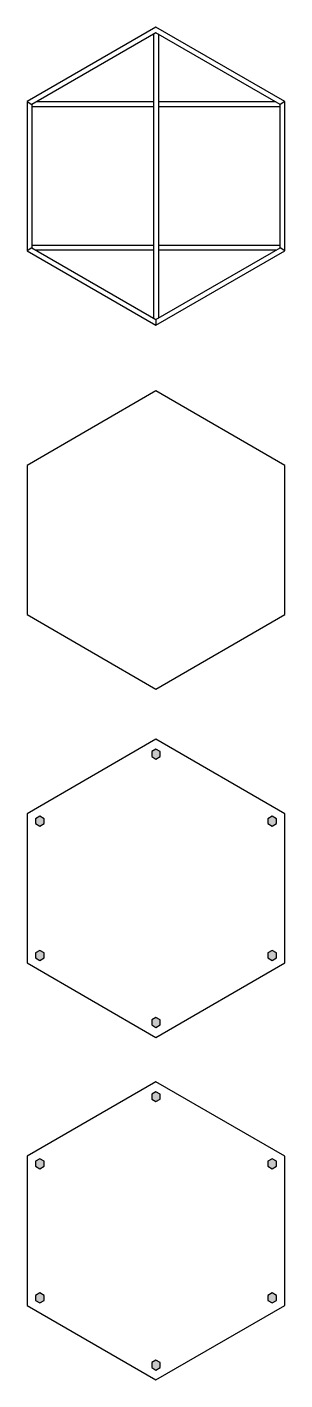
# Model space of a CAD drawing. Header units: metres. Extents: x -29066 to 24708, y -653 to 26568.
# Drawn here: x 19512 to 24708, y -653 to 26568 of the extents above.
import ezdxf

# ---------------------------------------------------------------- set-up
doc = ezdxf.new("R2010")
doc.units = ezdxf.units.M
doc.layers.add('PROVOLES TOIXON', color=120, linetype='Continuous')
doc.layers.add('YPOSTILOMATA', color=141, linetype='Continuous')

msp = doc.modelspace()

# ---------------------------------------------------------------- hatches: boundary and pattern name
at = {"layer": 'YPOSTILOMATA'}
h = msp.add_hatch(color=256, dxfattribs=at)
h.dxf.hatch_style = 1
h.paths.add_polyline_path([(24534.514, 10539.928), (24534.514, 10639.928), (24447.912, 10689.928), (24361.309, 10639.928), (24361.309, 10539.928), (24447.912, 10489.928)])
h.paths.add_polyline_path([(24447.912, 7789.929), (24534.515, 7839.929), (24534.515, 7939.929), (24447.912, 7989.929), (24361.31, 7939.929), (24361.31, 7839.929)])
h.paths.add_polyline_path([(22023.042, 6489.93), (22109.644, 6439.93), (22196.247, 6489.93), (22196.247, 6589.93), (22109.644, 6639.93), (22023.042, 6589.93)])
h.paths.add_polyline_path([(19771.377, 7789.928), (19857.979, 7839.928), (19857.979, 7939.928), (19771.377, 7989.928), (19684.774, 7939.928), (19684.774, 7839.928)])
h.paths.add_polyline_path([(19771.376, 10489.927), (19857.979, 10539.927), (19857.979, 10639.927), (19771.376, 10689.927), (19684.774, 10639.927), (19684.774, 10539.927)])
h.paths.add_polyline_path([(22196.247, 11889.927), (22196.247, 11989.927), (22109.644, 12039.927), (22023.042, 11989.927), (22023.042, 11889.927), (22109.644, 11839.927)])
h = msp.add_hatch(color=256, dxfattribs=at)
h.dxf.hatch_style = 1
h.paths.add_polyline_path([(24534.514, 3647.444), (24534.514, 3747.444), (24447.912, 3797.444), (24361.309, 3747.444), (24361.309, 3647.444), (24447.912, 3597.444)])
h.paths.add_polyline_path([(24447.912, 897.445), (24534.515, 947.445), (24534.515, 1047.445), (24447.912, 1097.445), (24361.31, 1047.445), (24361.31, 947.445)])
h.paths.add_polyline_path([(22023.042, -402.553), (22109.644, -452.553), (22196.247, -402.553), (22196.247, -302.553), (22109.644, -252.553), (22023.042, -302.553)])
h.paths.add_polyline_path([(19771.377, 897.444), (19857.979, 947.444), (19857.979, 1047.444), (19771.377, 1097.444), (19684.774, 1047.444), (19684.774, 947.444)])
h.paths.add_polyline_path([(19771.376, 3597.443), (19857.979, 3647.443), (19857.979, 3747.443), (19771.376, 3797.443), (19684.774, 3747.443), (19684.774, 3647.443)])
h.paths.add_polyline_path([(22196.247, 4997.444), (22196.247, 5097.444), (22109.644, 5147.444), (22023.042, 5097.444), (22023.042, 4997.444), (22109.644, 4947.444)])

# ---------------------------------------------------------------- linework, layer by layer
at = {"layer": 'PROVOLES TOIXON'}
for p, q in [((22059.644, 26423.336), (22059.644, 20712.011)), ((22159.644, 26423.336), (22159.644, 20712.011)), ((19511.569, 25067.673), (19611.569, 25009.938)), ((22059.644, 25059.938), (19698.172, 25059.938)), ((24521.117, 25059.938), (22159.644, 25059.938)), ((24707.719, 25067.673), (24607.719, 25009.938)), ((22059.644, 24959.938), (19611.569, 24959.938)), ((24607.719, 24959.938), (22159.644, 24959.938)), ((19611.569, 22125.408), (19511.569, 22067.673)), ((22059.644, 22175.408), (19611.569, 22175.408)), ((22059.644, 22075.408), (19698.172, 22075.408)), ((24607.719, 22175.408), (22159.644, 22175.408)), ((24521.117, 22075.408), (22159.644, 22075.408)), ((24707.719, 22067.673), (24607.719, 22125.408)), ((22109.644, 20683.143), (22109.644, 20567.673))]:
    msp.add_line(p, q, dxfattribs=at)
for points in [[(24707.719, 25067.673), (22109.644, 26567.673), (19511.569, 25067.673), (19511.569, 22067.673), (22109.644, 20567.673), (24707.719, 22067.673)], [(24607.719, 25009.938), (22109.644, 26452.203), (19611.569, 25009.938), (19611.569, 22125.408), (22109.644, 20683.143), (24607.719, 22125.408)], [(24707.719, 17746.158), (22109.644, 19246.158), (19511.569, 17746.158), (19511.569, 14746.158), (22109.644, 13246.158), (24707.719, 14746.158)], [(24707.719, 10739.928), (22109.644, 12239.928), (19511.569, 10739.928), (19511.569, 7739.928), (22109.644, 6239.928), (24707.719, 7739.928)], [(24707.719, 3847.444), (22109.644, 5347.444), (19511.569, 3847.444), (19511.569, 847.444), (22109.644, -652.556), (24707.719, 847.444)]]:
    msp.add_lwpolyline(points, close=True, dxfattribs=at)
at = {"layer": 'YPOSTILOMATA'}
for points in [[(22196.247, 11889.927), (22196.247, 11989.927), (22109.644, 12039.927), (22023.042, 11989.927), (22023.042, 11889.927), (22109.644, 11839.927)], [(19857.979, 10539.927), (19857.979, 10639.927), (19771.376, 10689.927), (19684.774, 10639.927), (19684.774, 10539.927), (19771.376, 10489.927)], [(24534.514, 10539.928), (24534.514, 10639.928), (24447.912, 10689.928), (24361.309, 10639.928), (24361.309, 10539.928), (24447.912, 10489.928)], [(19857.979, 7839.928), (19857.979, 7939.928), (19771.377, 7989.928), (19684.774, 7939.928), (19684.774, 7839.928), (19771.377, 7789.928)], [(24534.515, 7839.929), (24534.515, 7939.929), (24447.912, 7989.929), (24361.31, 7939.929), (24361.31, 7839.929), (24447.912, 7789.929)], [(22196.247, 6489.93), (22196.247, 6589.93), (22109.644, 6639.93), (22023.042, 6589.93), (22023.042, 6489.93), (22109.644, 6439.93)], [(22196.247, 4997.444), (22196.247, 5097.444), (22109.644, 5147.444), (22023.042, 5097.444), (22023.042, 4997.444), (22109.644, 4947.444)], [(19857.979, 3647.443), (19857.979, 3747.443), (19771.376, 3797.443), (19684.774, 3747.443), (19684.774, 3647.443), (19771.376, 3597.443)], [(24534.514, 3647.444), (24534.514, 3747.444), (24447.912, 3797.444), (24361.309, 3747.444), (24361.309, 3647.444), (24447.912, 3597.444)], [(19857.979, 947.444), (19857.979, 1047.444), (19771.377, 1097.444), (19684.774, 1047.444), (19684.774, 947.444), (19771.377, 897.444)], [(24534.515, 947.445), (24534.515, 1047.445), (24447.912, 1097.445), (24361.31, 1047.445), (24361.31, 947.445), (24447.912, 897.445)], [(22196.247, -402.553), (22196.247, -302.553), (22109.644, -252.553), (22023.042, -302.553), (22023.042, -402.553), (22109.644, -452.553)]]:
    msp.add_lwpolyline(points, close=True, dxfattribs=at)

doc.saveas('drawing.dxf')
